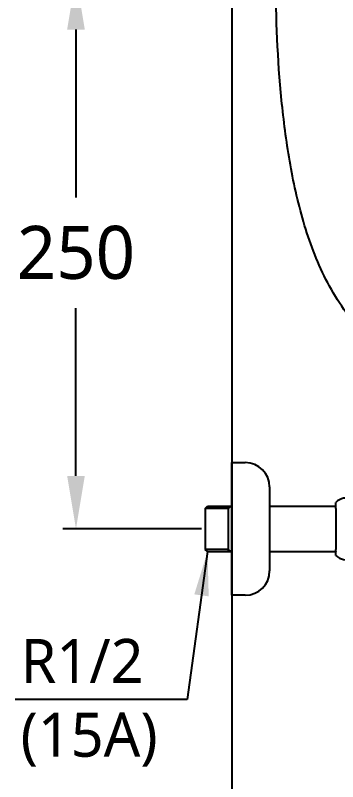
# Model space of a CAD drawing. Extents: x 5656 to 11650, y -52 to 2475.
# Drawn here: x 8916.6 to 9062.7, y 1330.5 to 1677.3 of the extents above; entities that cross this region are included whole.
import ezdxf

# ---------------------------------------------------------------- set-up
doc = ezdxf.new("R2010")
doc.units = 0
doc.header["$LTSCALE"] = 20
doc.header["$MEASUREMENT"] = 0
doc.layers.get('0').update_dxf_attribs({"linetype": 'CONTINUOUS'})
doc.layers.get('DEFPOINTS').update_dxf_attribs({"linetype": 'CONTINUOUS'})
for name, color, linetype in [('1', 7, 'CONTINUOUS'), ('2', 2, 'CONTINUOUS'), ('4', 4, 'CONTINUOUS'), ('6', 6, 'CONTINUOUS')]:
    doc.layers.add(name, color=color, linetype=linetype)
doc.styles.add('ROMANS', font='NanumGothic.ttf', dxfattribs={"height": 10.144927})
doc.styles.get("Standard").update_dxf_attribs({"font": 'NanumGothic.ttf'})
doc.dimstyles.get("Standard").update_dxf_attribs({"dimtxt": 2.7, "dimasz": 2.5, "dimexe": 1.5, "dimexo": 1.5, "dimgap": 1.5, "dimtad": 1, "dimdec": 0, "dimlfac": 10, "dimzin": 0, "dimdsep": 46, "dimtxsty": 'Standard', "dimcen": 0, "dimclrt": 2, "dimadec": 0, "dimazin": 0, "dimtfac": 1, "dimtdec": 0, "dimtmove": 0, "dimatfit": 3, "dimfxl": 0, "dimtolj": 1, "dimtzin": 0, "dimarcsym": 0})

# ---------------------------------------------------------------- blocks, each defined once
blk = doc.blocks.new('*D18')
at = {"color": 3, "lineweight": -2}
for p, q in [((9014.91, 1694.9), (8938.13, 1694.9)), ((8944.13, 1670.9), (8944.13, 1594.97)), ((8944.13, 1468.9), (8944.13, 1544.84)), ((9001.07, 1444.9), (8938.13, 1444.9))]:
    blk.add_line(p, q, dxfattribs=at)
at = {"color": 3}
for points in [[(8940.13, 1670.9), (8948.13, 1670.9), (8944.13, 1694.9)], [(8940.13, 1468.9), (8948.13, 1468.9), (8944.13, 1444.9)]]:
    blk.add_solid(points, dxfattribs=at)
at = {"layer": 'DEFPOINTS', "color": 0}
for p in [(9016.71, 1694.9), (8944.13, 1444.9), (9002.87, 1444.9)]:
    blk.add_point(p, dxfattribs=at)
at = {"color": 2, "insert": (8944.13, 1569.9), "char_height": 24, "attachment_point": 5}
blk.add_mtext('\\A1;{\\fNanumGothic|b0|i0|c129|p50;250}', dxfattribs=at)

msp = doc.modelspace()

# ---------------------------------------------------------------- linework, layer by layer
at = {"layer": '1', "color": 0, "linetype": 'Continuous'}
msp.add_open_spline([(9274.57, 1494.1), (9260.67, 1494.11), (9246.76, 1494.17), (9214.11, 1494.67), (9195.37, 1495.23), (9167.29, 1497.55), (9157.91, 1498.6), (9139.35, 1501.6), (9130.17, 1503.55), (9112.16, 1509.04), (9103.37, 1512.6), (9087.16, 1521.94), (9079.6, 1527.88), (9070.11, 1538.15), (9067.22, 1541.81), (9061.93, 1549.57), (9059.52, 1553.68), (9053.14, 1566.23), (9049.88, 1574.98), (9044.6, 1592.96), (9042.58, 1602.19), (9039.4, 1620.58), (9038.22, 1629.79), (9035.47, 1657.48), (9034.72, 1676.01), (9034.77, 1713.13), (9035.58, 1731.8), (9038.48, 1759.68), (9039.71, 1768.93), (9043.02, 1787.31), (9045.11, 1796.48), (9050.54, 1814.25), (9053.88, 1822.88), (9060.39, 1835.22), (9062.83, 1839.26), (9068.27, 1846.95), (9071.23, 1850.56), (9080.91, 1860.65), (9088.55, 1866.42), (9104.92, 1875.49), (9113.76, 1878.93), (9131.72, 1884.21), (9140.82, 1886.08), (9159.14, 1888.95), (9168.38, 1889.95), (9196.19, 1892.2), (9214.87, 1892.74), (9247.34, 1893.23), (9261.16, 1893.28), (9276.99, 1893.29)], degree=3, knots=[0, 0, 0, 0, 0.054995, 0.054995, 0.129163, 0.129163, 0.166246, 0.166246, 0.20333, 0.20333, 0.240414, 0.240414, 0.277498, 0.277498, 0.296039, 0.296039, 0.314581, 0.314581, 0.351665, 0.351665, 0.388749, 0.388749, 0.425833, 0.425833, 0.5, 0.5, 0.574167, 0.574167, 0.611251, 0.611251, 0.648335, 0.648335, 0.685419, 0.685419, 0.703961, 0.703961, 0.722502, 0.722502, 0.759586, 0.759586, 0.79667, 0.79667, 0.833754, 0.833754, 0.870837, 0.870837, 0.945005, 0.945005, 1, 1, 1, 1], dxfattribs=at)
at = {"layer": '4'}
for p, q in [((9014.74, 1474.9), (9020.74, 1474.9)), ((9014.74, 1414.9), (9014.74, 1474.9)), ((9031.87, 1463.9), (9031.87, 1425.9)), ((9061.87, 1454.15), (9061.87, 1456.9)), ((9002.74, 1454.15), (9003.74, 1455.15)), ((9013.24, 1454.15), (9002.74, 1454.15)), ((9002.87, 1435.65), (9002.87, 1454.15)), ((9003.74, 1455.15), (9014.74, 1455.15)), ((9013.24, 1434.65), (9013.24, 1455.15)), ((9013.24, 1454.15), (9014.24, 1455.15)), ((9014.74, 1454.54), (9014.74, 1435.27)), ((9031.87, 1455.15), (9061.87, 1455.15)), ((9061.87, 1454.15), (9061.87, 1435.65)), ((9003.74, 1434.65), (9002.74, 1435.65)), ((9013.24, 1435.65), (9002.74, 1435.65)), ((9003.74, 1434.65), (9014.74, 1434.65)), ((9014.24, 1434.65), (9013.24, 1435.65)), ((9031.87, 1434.65), (9061.87, 1434.65)), ((9061.87, 1432.9), (9061.87, 1435.65)), ((9061.87, 1434.65), (9061.87, 1434.47)), ((9061.87, 1432.9), (9061.87, 1434.47)), ((9020.74, 1414.9), (9014.74, 1414.9))]:
    msp.add_line(p, q, dxfattribs=at)
for centre, radius, start, end in [((9020.74, 1463.9), 11, 89.3526, 90), ((9020.87, 1463.9), 11, 0, 90), ((9066.77, 1451.91), 7, 69.0339, 134.5129), ((9066.77, 1437.89), 7, 225.5, 290.9661), ((9020.87, 1425.9), 11, 270, 0), ((9020.74, 1425.9), 11, 270, 270.6474)]:
    msp.add_arc(centre, radius, start, end, dxfattribs=at)
at = {"layer": '6', "color": 6}
msp.add_lwpolyline([(10210.99, 2219.94), (9014.74, 2219.94), (9014.74, 294.9), (10942.24, 294.9), (10942.24, 1294.9)], dxfattribs=at)

# ---------------------------------------------------------------- texts
at = {"layer": '2', "insert": (8919.06, 1366.25), "char_height": 20, "attachment_point": 4, "style": 'ROMANS'}
msp.add_mtext('R1/2\\P(15A)', dxfattribs=at)

# ---------------------------------------------------------------- dimensions: what is measured, and where the dimension line sits
dim = msp.add_linear_dim(base=(8944.13, 1444.9), p1=(9016.71, 1694.9), p2=(9002.87, 1444.9), angle=90, text='{\\fNanumGothic|b0|i0|c129|p50;<>}', dimstyle='Standard', override={"dimscale": 1.2, "dimtxt": 20, "dimasz": 20, "dimexe": 5, "dimgap": 10, "dimtih": 1, "dimtoh": 1, "dimlfac": 1, "dimzin": 12, "dimclrd": 3, "dimclre": 3, "dimazin": 2, "dimarcsym": 1})
dim.commit()
dim.dimension.update_dxf_attribs({"geometry": '*D18', "text_midpoint": (8944.13, 1569.9)})

# ---------------------------------------------------------------- leaders
msp.add_leader([(9003.74, 1434.65), (8994.55, 1367.78), (8916.65, 1367.78)], dimstyle='Standard', override={"dimtxt": 20, "dimasz": 20, "dimexe": 5, "dimgap": 10, "dimtad": 0, "dimlfac": 1, "dimzin": 12, "dimclrd": 3, "dimclre": 3, "dimazin": 2, "dimarcsym": 1})

doc.saveas('drawing.dxf')
